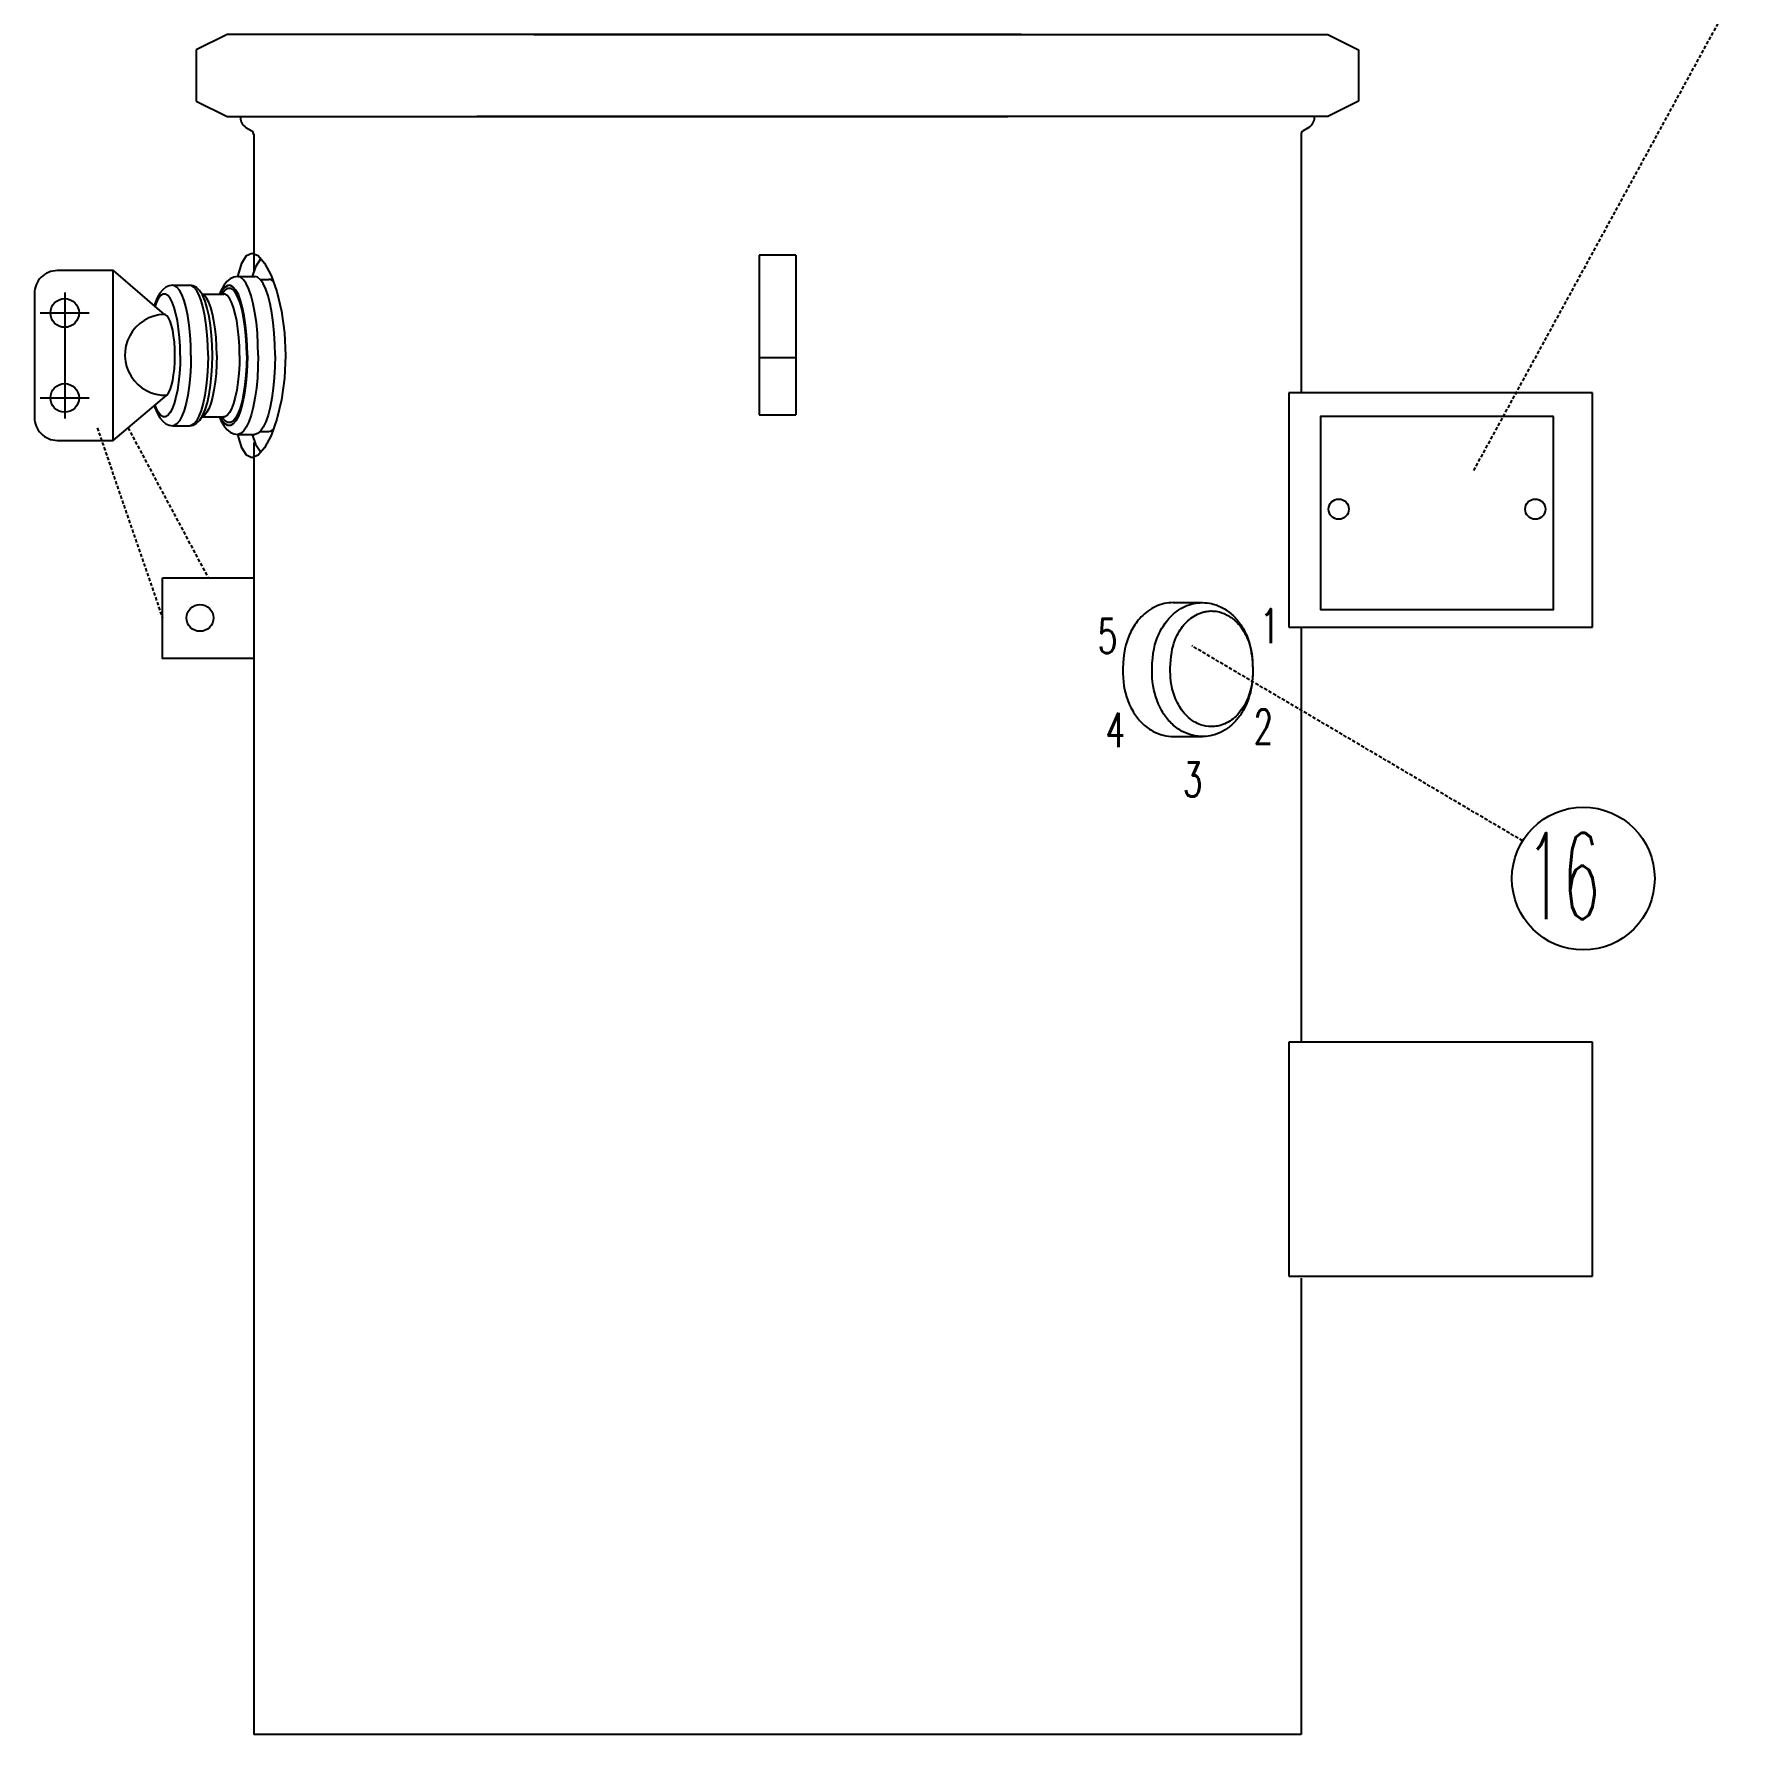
# Model space of a CAD drawing. Extents: x 4438 to 384502, y -178203 to -21188.
# Drawn here: x 373536 to 374041, y -176473 to -175974 of the extents above; entities that cross this region are included whole.
import ezdxf

# ---------------------------------------------------------------- set-up
doc = ezdxf.new("R2010")
doc.units = 0
doc.header["$LTSCALE"] = 8
doc.header["$MEASUREMENT"] = 0
doc.linetypes.add('ACAD_ISO04W100', pattern=[30, 24, -3, 0, -3])
doc.linetypes.add('HIDDEN', pattern=[0.375, 0.25, -0.125])
doc.layers.get('0').update_dxf_attribs({"linetype": 'CONTINUOUS'})
doc.layers.add('CEN', color=1, linetype='ACAD_ISO04W100')
doc.layers.add('PL', color=5, linetype='CONTINUOUS')
doc.styles.get("Standard").update_dxf_attribs({"font": 'txt.shx', "width": 0.5, "bigfont": 'intecad.shx'})

msp = doc.modelspace()

# ---------------------------------------------------------------- linework, layer by layer
at = {"color": 7, "linetype": 'HIDDEN', "ltscale": 0.5}
for p, q in [((373554.919, -176089.76), (373574.046, -176145.525)), ((373554.919, -176089.76), (373574.046, -176145.525)), ((373563.944, -176089.76), (373587.432, -176133.685)), ((373563.944, -176089.76), (373587.432, -176133.685))]:
    msp.add_line(p, q, dxfattribs=at)
at = {"color": 1}
msp.add_circle((373990.937, -176221.923), 20.944, dxfattribs=at)
at = {"layer": 'CEN', "ltscale": 0.5}
for p, q in [((373545.37, -176050.017), (373545.37, -176087.004)), ((373545.37, -176050.017), (373545.37, -176087.004)), ((373538.204, -176056.05), (373552.536, -176056.05)), ((373538.204, -176080.97), (373552.536, -176080.97))]:
    msp.add_line(p, q, dxfattribs=at)
at = {"layer": 'PL', "color": 1, "linetype": 'HIDDEN', "ltscale": 0.5}
for p, q in [((374041.197, -175951.369), (373958.716, -176102.234)), ((373973.137, -176210.885), (373876.084, -176153.674))]:
    msp.add_line(p, q, dxfattribs=at)
at = {"layer": 'PL', "color": 7, "ltscale": 0.5}
for p, q in [((373592.985, -175974.369), (373583.946, -175978.889)), ((373825.952, -175974.369), (373592.985, -175974.369)), ((373683.003, -175974.369), (373835.611, -175974.369)), ((373683.003, -175974.369), (373915.97, -175974.369)), ((373915.97, -175974.369), (373925.009, -175978.889)), ((373583.946, -175978.889), (373583.946, -175993.953)), ((373925.009, -175978.889), (373925.009, -175993.953)), ((373583.946, -175993.953), (373592.985, -175998.473)), ((373925.009, -175993.953), (373915.97, -175998.473)), ((373592.985, -175998.473), (373822.105, -175998.473)), ((373822.105, -175998.473), (373666.313, -175998.473)), ((373915.97, -175998.473), (373686.85, -175998.473)), ((373598.518, -176001.62), (373600.23, -176002.641)), ((373600.818, -176003.676), (373600.818, -176043.795)), ((373908.137, -176003.676), (373908.137, -176043.795)), ((373910.437, -176001.62), (373908.725, -176002.641)), ((373908.137, -176026.049), (373908.137, -176079.456)), ((373759.834, -176039.086), (373749.121, -176039.086)), ((373749.121, -176039.086), (373749.121, -176085.954)), ((373759.834, -176039.086), (373759.834, -176085.954)), ((373759.834, -176069.215), (373749.121, -176069.215)), ((373904.563, -176079.456), (373904.563, -176148.15)), ((373993.657, -176079.456), (373904.563, -176079.456)), ((373993.657, -176148.15), (373993.657, -176079.456)), ((373993.657, -176148.15), (373993.657, -176079.456)), ((373749.121, -176085.954), (373759.834, -176085.954)), ((373600.818, -176094.06), (373600.818, -176121.882)), ((373600.818, -176094.06), (373600.818, -176121.882)), ((373600.818, -176121.882), (373600.818, -176284.481)), ((373870.628, -176140.997), (373879.182, -176140.997)), ((373904.563, -176148.15), (373993.657, -176148.15)), ((373908.09, -176148.15), (373993.657, -176148.15)), ((373908.137, -176148.15), (373908.137, -176269.893)), ((373908.137, -176148.15), (373908.137, -176148.733)), ((373908.137, -176148.15), (373908.137, -176269.893)), ((373908.137, -176148.15), (373908.137, -176148.733)), ((373908.137, -176148.15), (373908.137, -176148.733)), ((373908.137, -176148.15), (373908.137, -176148.733)), ((373870.628, -176180.272), (373879.182, -176180.272)), ((373600.818, -176245.807), (373600.818, -176362.094)), ((373904.563, -176269.893), (373904.563, -176338.588)), ((373993.657, -176269.893), (373904.563, -176269.893)), ((373993.657, -176338.588), (373993.657, -176269.893)), ((373993.657, -176338.588), (373993.657, -176269.893)), ((373904.563, -176338.588), (373993.657, -176338.588)), ((373908.09, -176338.588), (373993.657, -176338.588)), ((373908.137, -176339.171), (373908.137, -176472.988)), ((373600.818, -176362.094), (373600.818, -176472.988)), ((373908.137, -176472.988), (373600.818, -176472.988))]:
    msp.add_line(p, q, dxfattribs=at)
at = {"layer": 'PL', "ltscale": 0.5}
for p, q in [((373602.863, -176040.104), (373601.363, -176042.504)), ((373559.538, -176043.618), (373574.585, -176056.499)), ((373601.363, -176042.504), (373600.405, -176045.344)), ((373577.071, -176047.918), (373582.096, -176047.918)), ((373596.133, -176045.344), (373601.105, -176045.344)), ((373602.699, -176046.202), (373605.249, -176046.202)), ((373585.592, -176050.492), (373591.989, -176050.492)), ((373591.989, -176050.492), (373592.102, -176050.474)), ((373592.337, -176050.543), (373591.989, -176050.492)), ((373601.587, -176058.887), (373601.177, -176055.986)), ((373559.538, -176093.402), (373575.348, -176080.155)), ((373601.587, -176078.134), (373601.177, -176081.035)), ((373577.071, -176089.102), (373582.096, -176089.102)), ((373585.59, -176086.528), (373591.989, -176086.528)), ((373592.337, -176086.478), (373591.989, -176086.528)), ((373596.133, -176091.676), (373601.105, -176091.676)), ((373602.699, -176090.818), (373605.249, -176090.818))]:
    msp.add_line(p, q, dxfattribs=at)
for points in [[(373596.176, -176045.351), (373596.23, -176045.024), (373597.295, -176041.441), (373598.654, -176039.228), (373600.277, -176038.48)], [(373600.277, -176038.48), (373602.101, -176039.228), (373604.026, -176041.441), (373605.916, -176045.024)], [(373605.916, -176045.024), (373607.611, -176049.798), (373608.953, -176055.509), (373609.811, -176061.852), (373610.106, -176068.51)], [(373577.071, -176047.918), (373576.043, -176048.06), (373575.037, -176048.495), (373574.105, -176049.224), (373573.276, -176050.236), (373572.52, -176051.573), (373571.805, -176053.358), (373571.612, -176054.028)], [(373582.401, -176068.51), (373582.341, -176065.441), (373582.164, -176062.441), (373581.873, -176059.576), (373581.475, -176056.911), (373580.978, -176054.504), (373580.394, -176052.411), (373579.736, -176050.677), (373579.018, -176049.342), (373578.257, -176048.435), (373577.469, -176047.976), (373577.071, -176047.918)], [(373583.282, -176048.435), (373582.495, -176047.976), (373582.096, -176047.918)], [(373585.765, -176050.761), (373584.948, -176049.488), (373584.064, -176048.612), (373583.095, -176048.089), (373582.096, -176047.918)], [(373587.426, -176068.51), (373587.366, -176065.441), (373587.189, -176062.441), (373586.898, -176059.576), (373586.5, -176056.911), (373586.003, -176054.504), (373585.419, -176052.411), (373584.761, -176050.677), (373584.044, -176049.342), (373583.282, -176048.435)], [(373596.133, -176045.344), (373595.02, -176045.503), (373593.929, -176045.993), (373592.919, -176046.815), (373592.01, -176047.965), (373591.168, -176049.516), (373590.792, -176050.492)], [(373598.976, -176068.51), (373598.917, -176065.441), (373598.739, -176062.441), (373598.448, -176059.576), (373598.05, -176056.911), (373597.553, -176054.504), (373596.969, -176052.411), (373596.311, -176050.677), (373595.594, -176049.342), (373594.832, -176048.435), (373594.045, -176047.976), (373593.248, -176047.976), (373592.461, -176048.435), (373591.699, -176049.342), (373591.081, -176050.492)], [(373598.754, -176068.51), (373598.697, -176065.569), (373598.527, -176062.694), (373598.248, -176059.948), (373597.867, -176057.394), (373597.391, -176055.088), (373596.831, -176053.082), (373596.2, -176051.42), (373595.512, -176050.141), (373594.783, -176049.271), (373594.028, -176048.832), (373593.265, -176048.832), (373592.51, -176049.271), (373591.78, -176050.141), (373591.591, -176050.492)], [(373601.177, -176055.986), (373600.664, -176053.34), (373600.059, -176051.003), (373599.374, -176049.022), (373598.624, -176047.438), (373597.822, -176046.283), (373596.986, -176045.58), (373596.133, -176045.344)], [(373605.032, -176051.003), (373604.347, -176049.022), (373603.596, -176047.438), (373602.795, -176046.283), (373601.959, -176045.58), (373601.105, -176045.344)], [(373606.533, -176046.761), (373605.681, -176046.265), (373605.249, -176046.203)], [(373579.248, -176068.51), (373579.196, -176065.825), (373579.041, -176063.199), (373578.786, -176060.693), (373578.438, -176058.36), (373578.003, -176056.255), (373577.492, -176054.423), (373576.917, -176052.906), (373576.289, -176051.738), (373575.623, -176050.944), (373574.933, -176050.543), (373574.236, -176050.543), (373573.547, -176050.944), (373572.881, -176051.738), (373572.253, -176052.906), (373571.774, -176054.168)], [(373589.97, -176068.51), (373589.918, -176065.825), (373589.762, -176063.199), (373589.508, -176060.693), (373589.159, -176058.36), (373588.725, -176056.255), (373588.214, -176054.423), (373587.638, -176052.906), (373587.01, -176051.738), (373586.344, -176050.944), (373585.655, -176050.543), (373585.622, -176050.538)], [(373588.698, -176068.51), (373588.637, -176065.506), (373588.455, -176062.565), (373588.155, -176059.748), (373587.738, -176057.111), (373587.204, -176054.7), (373586.543, -176052.549), (373585.765, -176050.761)], [(373596.652, -176068.51), (373596.6, -176065.825), (373596.445, -176063.199), (373596.191, -176060.693), (373595.842, -176058.36), (373595.407, -176056.255), (373594.897, -176054.423), (373594.321, -176052.906), (373593.693, -176051.738), (373593.027, -176050.944), (373592.337, -176050.543)], [(373607.101, -176068.51), (373607.04, -176065.214), (373606.858, -176061.984), (373606.559, -176058.887), (373606.149, -176055.986), (373605.637, -176053.34), (373605.032, -176051.003)], [(373577.694, -176068.51), (373577.651, -176066.533), (373577.525, -176064.61), (373577.319, -176062.793), (373577.038, -176061.132), (373576.691, -176059.673), (373576.285, -176058.454), (373575.834, -176057.51), (373575.348, -176056.866), (373574.842, -176056.539), (373574.585, -176056.499)], [(373602.129, -176068.51), (373602.068, -176065.214), (373601.886, -176061.984), (373601.587, -176058.887)], [(373579.248, -176068.51), (373579.196, -176071.196), (373579.041, -176073.821), (373578.786, -176076.328), (373578.438, -176078.66), (373578.003, -176080.766), (373577.492, -176082.597), (373576.917, -176084.114), (373576.289, -176085.283), (373575.623, -176086.077), (373574.933, -176086.478), (373574.236, -176086.478), (373573.547, -176086.077), (373572.881, -176085.283), (373572.253, -176084.114), (373571.86, -176083.078)], [(373575.348, -176080.155), (373575.834, -176079.511), (373576.285, -176078.566), (373576.691, -176077.348), (373577.038, -176075.888), (373577.319, -176074.227), (373577.525, -176072.411), (373577.651, -176070.487), (373577.694, -176068.51)], [(373582.401, -176068.51), (373582.341, -176071.579), (373582.164, -176074.58), (373581.873, -176077.445), (373581.475, -176080.11), (373580.978, -176082.517), (373580.394, -176084.61), (373579.736, -176086.344), (373579.018, -176087.679), (373578.257, -176088.586), (373577.469, -176089.045), (373577.071, -176089.102)], [(373587.426, -176068.51), (373587.366, -176071.579), (373587.189, -176074.58), (373586.898, -176077.445), (373586.5, -176080.11), (373586.003, -176082.517), (373585.419, -176084.61), (373584.761, -176086.344), (373584.044, -176087.679), (373583.282, -176088.586)], [(373584.961, -176087.516), (373585.78, -176086.23), (373586.559, -176084.427), (373587.215, -176082.277), (373587.745, -176079.869), (373588.159, -176077.239), (373588.457, -176074.432), (373588.638, -176071.502), (373588.698, -176068.51)], [(373589.97, -176068.51), (373589.918, -176071.196), (373589.762, -176073.821), (373589.508, -176076.328), (373589.159, -176078.66), (373588.725, -176080.766), (373588.214, -176082.597), (373587.638, -176084.114), (373587.01, -176085.283), (373586.344, -176086.077), (373585.655, -176086.478), (373585.619, -176086.483)], [(373598.976, -176068.51), (373598.917, -176071.579), (373598.739, -176074.58), (373598.448, -176077.445), (373598.05, -176080.11), (373597.553, -176082.517), (373596.969, -176084.61), (373596.311, -176086.344), (373595.594, -176087.679), (373594.832, -176088.586), (373594.045, -176089.045), (373593.248, -176089.045), (373592.461, -176088.586), (373591.699, -176087.679), (373591.081, -176086.528)], [(373598.754, -176068.51), (373598.697, -176071.452), (373598.527, -176074.327), (373598.248, -176077.073), (373597.867, -176079.627), (373597.391, -176081.933), (373596.831, -176083.939), (373596.2, -176085.601), (373595.512, -176086.88), (373594.783, -176087.75), (373594.028, -176088.189), (373593.265, -176088.189), (373592.51, -176087.75), (373591.78, -176086.88), (373591.591, -176086.528)], [(373596.652, -176068.51), (373596.6, -176071.196), (373596.445, -176073.821), (373596.191, -176076.328), (373595.842, -176078.66), (373595.407, -176080.766), (373594.897, -176082.597), (373594.321, -176084.114), (373593.693, -176085.283), (373593.027, -176086.077), (373592.337, -176086.478)], [(373602.129, -176068.51), (373602.068, -176071.807), (373601.886, -176075.037), (373601.587, -176078.134)], [(373607.101, -176068.51), (373607.04, -176071.807), (373606.858, -176075.037), (373606.559, -176078.134), (373606.149, -176081.035), (373605.637, -176083.681), (373605.032, -176086.018)], [(373610.106, -176068.51), (373609.811, -176075.168), (373608.953, -176081.512), (373607.611, -176087.223)], [(373571.682, -176083.227), (373571.837, -176083.755), (373572.549, -176085.508), (373573.301, -176086.823), (373574.127, -176087.818), (373575.051, -176088.534), (373576.044, -176088.961), (373577.071, -176089.102)], [(373601.177, -176081.035), (373600.664, -176083.681), (373600.059, -176086.018), (373599.374, -176087.999), (373598.624, -176089.583), (373597.822, -176090.738), (373596.986, -176091.441), (373596.133, -176091.676)], [(373582.096, -176089.102), (373583.097, -176088.932), (373584.072, -176088.402), (373584.961, -176087.516)], [(373583.282, -176088.586), (373582.495, -176089.045), (373582.096, -176089.102)], [(373590.792, -176086.528), (373591.197, -176087.567), (373592.035, -176089.094), (373592.939, -176090.227), (373593.942, -176091.036), (373595.021, -176091.518), (373596.133, -176091.676)], [(373591.994, -176086.468), (373592.102, -176086.547), (373591.989, -176086.528)], [(373607.611, -176087.223), (373605.916, -176091.997), (373604.026, -176095.579), (373602.101, -176097.793), (373600.277, -176098.54)], [(373605.032, -176086.018), (373604.347, -176087.999), (373603.596, -176089.583), (373602.795, -176090.738), (373601.959, -176091.441), (373601.105, -176091.676)], [(373605.249, -176090.818), (373605.681, -176090.756), (373606.533, -176090.26)], [(373600.277, -176098.54), (373598.654, -176097.793), (373597.295, -176095.579), (373596.23, -176091.997), (373596.176, -176091.669)], [(373600.405, -176091.676), (373601.363, -176094.517), (373602.863, -176096.917)]]:
    msp.add_lwpolyline(points, dxfattribs=at)
msp.add_lwpolyline([(373536.466, -176050.338), (373536.466, -176086.682, 0.4142136), (373543.186, -176093.402), (373559.538, -176093.402), (373559.538, -176043.618), (373543.186, -176043.618, 0.4142136)], format="xyb", close=True, dxfattribs=at)
at = {"layer": 'PL', "color": 7, "ltscale": 0.5}
for points in [[(373982.237, -176086.415), (373913.78, -176086.415), (373913.78, -176143.005), (373982.237, -176143.005)], [(373574.046, -176133.685), (373600.818, -176133.685), (373600.818, -176157.365), (373574.046, -176157.365)], [(373574.046, -176133.685), (373600.818, -176133.685), (373600.818, -176157.365), (373574.046, -176157.365)]]:
    msp.add_lwpolyline(points, close=True, dxfattribs=at)
at = {"layer": 'PL', "ltscale": 0.5}
for centre in [(373545.37, -176056.05), (373545.37, -176056.05), (373545.37, -176080.97), (373545.37, -176080.97)]:
    msp.add_circle(centre, 4.2, dxfattribs=at)
at = {"layer": 'PL', "color": 7, "ltscale": 0.5}
for centre, radius in [((373919.167, -176113.583), 2.966), ((373976.85, -176113.583), 2.966), ((373585.044, -176145.468), 3.942), ((373585.044, -176145.468), 3.942)]:
    msp.add_circle(centre, radius, dxfattribs=at)
for centre, radius, start, end in [((373600.216, -175998.774), 3.314, 174.78409, 180), ((373600.216, -175998.774), 3.314, 180, 239.19128), ((373908.739, -175998.774), 3.314, 300.80872, 0), ((373908.739, -175998.774), 3.314, 0, 5.21591), ((373599.613, -176003.676), 1.205, 0, 59.19128), ((373909.342, -176003.676), 1.205, 120.80872, 180)]:
    msp.add_arc(centre, radius, start, end, dxfattribs=at)
at = {"layer": 'PL', "ltscale": 0.5}
msp.add_arc((373574.844, -176068.331), 11.835, 91.25335, 272.44233, dxfattribs=at)
at = {"layer": 'PL', "color": 7, "ltscale": 0.5}
for points, knots in [([(373870.634, -176140.997), (373869.745, -176140.997), (373868.856, -176141.096), (373867.121, -176141.484), (373866.274, -176141.773), (373864.667, -176142.514), (373863.905, -176142.965), (373862.484, -176143.995), (373861.824, -176144.574), (373860.136, -176146.321), (373859.222, -176147.596), (373857.719, -176150.346), (373857.131, -176151.823), (373855.892, -176156.259), (373855.656, -176161.222), (373856.332, -176167.266), (373857.242, -176170.205), (373859.39, -176173.89), (373860.16, -176174.941), (373861.93, -176176.832), (373862.931, -176177.67), (373864.934, -176178.908), (373865.896, -176179.36), (373867.918, -176180.009), (373868.977, -176180.206), (373870.239, -176180.267), (373870.434, -176180.272), (373870.628, -176180.272), (373870.628, -176180.272), (373870.628, -176180.272), (373870.628, -176180.272)], [3.1412345, 3.1412345, 3.1412345, 3.1412345, 3.2983391, 3.2983391, 3.456679, 3.456679, 3.615019, 3.615019, 3.7733589, 3.7733589, 4.0548305, 4.0548305, 4.336302, 4.336302, 4.8691366, 4.8691366, 5.4019711, 5.4019711, 5.6364312, 5.6364312, 5.8708913, 5.8708913, 6.059851, 6.059851, 6.2488108, 6.2488108, 6.2831853, 6.2831853, 6.2831853, 6.2831868, 6.2831868, 6.2831868, 6.2831868]), ([(373879.182, -176180.272), (373879.944, -176180.272), (373880.708, -176180.199), (373882.501, -176179.855), (373883.517, -176179.516), (373885.425, -176178.611), (373886.317, -176178.046), (373887.953, -176176.743), (373888.699, -176176.005), (373890.039, -176174.404), (373890.634, -176173.539), (373892.216, -176170.773), (373892.974, -176168.724), (373893.893, -176164.461), (373894.055, -176162.245), (373893.782, -176156.009), (373893.347, -176153.843), (373892.065, -176150.291), (373891.349, -176148.845), (373889.791, -176146.523), (373889.022, -176145.595), (373887.287, -176143.936), (373886.321, -176143.207), (373884.209, -176142.024), (373883.066, -176141.573), (373881, -176141.102), (373880.106, -176140.999), (373878.313, -176140.995), (373877.417, -176141.094), (373875.675, -176141.484), (373874.828, -176141.773), (373873.221, -176142.514), (373872.459, -176142.965), (373871.038, -176143.995), (373870.378, -176144.574), (373868.69, -176146.321), (373867.776, -176147.596), (373866.273, -176150.346), (373865.685, -176151.823), (373864.446, -176156.259), (373864.21, -176161.222), (373864.886, -176167.266), (373865.796, -176170.205), (373867.944, -176173.89), (373868.714, -176174.941), (373870.484, -176176.832), (373871.485, -176177.67), (373873.488, -176178.908), (373874.45, -176179.36), (373876.472, -176180.009), (373877.531, -176180.206), (373878.793, -176180.267), (373878.988, -176180.272), (373879.182, -176180.272)], [0, 0, 0, 0, 0.1347729, 0.1347729, 0.3237501, 0.3237501, 0.5127273, 0.5127273, 0.7017046, 0.7017046, 0.8906818, 0.8906818, 1.274711, 1.274711, 1.6587402, 1.6587402, 2.0427694, 2.0427694, 2.3299971, 2.3299971, 2.5472178, 2.5472178, 2.7644385, 2.7644385, 2.9816592, 2.9816592, 3.1399991, 3.1399991, 3.2983391, 3.2983391, 3.456679, 3.456679, 3.615019, 3.615019, 3.7733589, 3.7733589, 4.0548305, 4.0548305, 4.336302, 4.336302, 4.8691366, 4.8691366, 5.4019711, 5.4019711, 5.6364312, 5.6364312, 5.8708913, 5.8708913, 6.059851, 6.059851, 6.2488108, 6.2488108, 6.2831853, 6.2831853, 6.2831853, 6.2831853]), ([(373881.852, -176177.372), (373882.43, -176177.372), (373883.015, -176177.317), (373884.321, -176177.072), (373885.047, -176176.843), (373886.43, -176176.233), (373887.092, -176175.848), (373888.336, -176174.947), (373888.918, -176174.431), (373890.63, -176172.613), (373891.592, -176171.106), (373893.046, -176167.784), (373893.537, -176165.966), (373894.022, -176162.224), (373894.015, -176160.301), (373893.503, -176154.71), (373892.999, -176152.898), (373891.52, -176149.592), (373890.545, -176148.097), (373888.631, -176146.106), (373887.821, -176145.447), (373886.07, -176144.386), (373885.124, -176143.983), (373883.488, -176143.573), (373882.811, -176143.478), (373881.557, -176143.44), (373880.974, -176143.477), (373880.035, -176143.624), (373879.672, -176143.702), (373878.955, -176143.903), (373878.601, -176144.023), (373877.563, -176144.444), (373876.899, -176144.803), (373875.648, -176145.652), (373875.06, -176146.144), (373873.969, -176147.237), (373873.466, -176147.838), (373872.551, -176149.131), (373872.139, -176149.823), (373870.8, -176152.49), (373870.166, -176154.687), (373869.627, -176161.076), (373869.724, -176163.413), (373870.528, -176167.309), (373871.08, -176168.917), (373872.574, -176171.843), (373873.514, -176173.159), (373875.291, -176174.895), (373876.013, -176175.46), (373877.378, -176176.28), (373877.997, -176176.577), (373879.667, -176177.176), (373880.763, -176177.372), (373881.852, -176177.372)], [0, 0, 0, 0, 0.1320214, 0.1320214, 0.3027296, 0.3027296, 0.4734379, 0.4734379, 0.6441462, 0.6441462, 1.0168204, 1.0168204, 1.3894946, 1.3894946, 1.7621688, 1.7621688, 2.134843, 2.134843, 2.5075172, 2.5075172, 2.7367977, 2.7367977, 2.9660782, 2.9660782, 3.1201397, 3.1201397, 3.2519293, 3.2519293, 3.336266, 3.336266, 3.4206028, 3.4206028, 3.5892762, 3.5892762, 3.7579497, 3.7579497, 3.9266232, 3.9266232, 4.0952967, 4.0952967, 4.5459527, 4.5459527, 4.9966087, 4.9966087, 5.3376008, 5.3376008, 5.6785929, 5.6785929, 5.8810678, 5.8810678, 6.0347744, 6.0347744, 6.2831853, 6.2831853, 6.2831853, 6.2831853])]:
    msp.add_open_spline(points, degree=3, knots=knots, dxfattribs=at)

# ---------------------------------------------------------------- texts
at = {"color": 3, "linetype": 'Continuous', "insert": (373995.809, -176208.542), "char_height": 25.3086, "width": 20.24686, "attachment_point": 3, "line_spacing_factor": 0.9}
msp.add_mtext('16', dxfattribs=at)
at = {"layer": 'PL', "color": 7, "ltscale": 0.5, "width": 0.67}
for s, p in [('5', (373848.463, -176155.777)), ('1', (373896.04, -176152.869)), ('4', (373850.763, -176183.345)), ('2', (373894.185, -176182.383)), ('3', (373873.445, -176197.899))]:
    msp.add_text(s, height=10.043, dxfattribs=at).set_placement(p)

doc.saveas('drawing.dxf')
